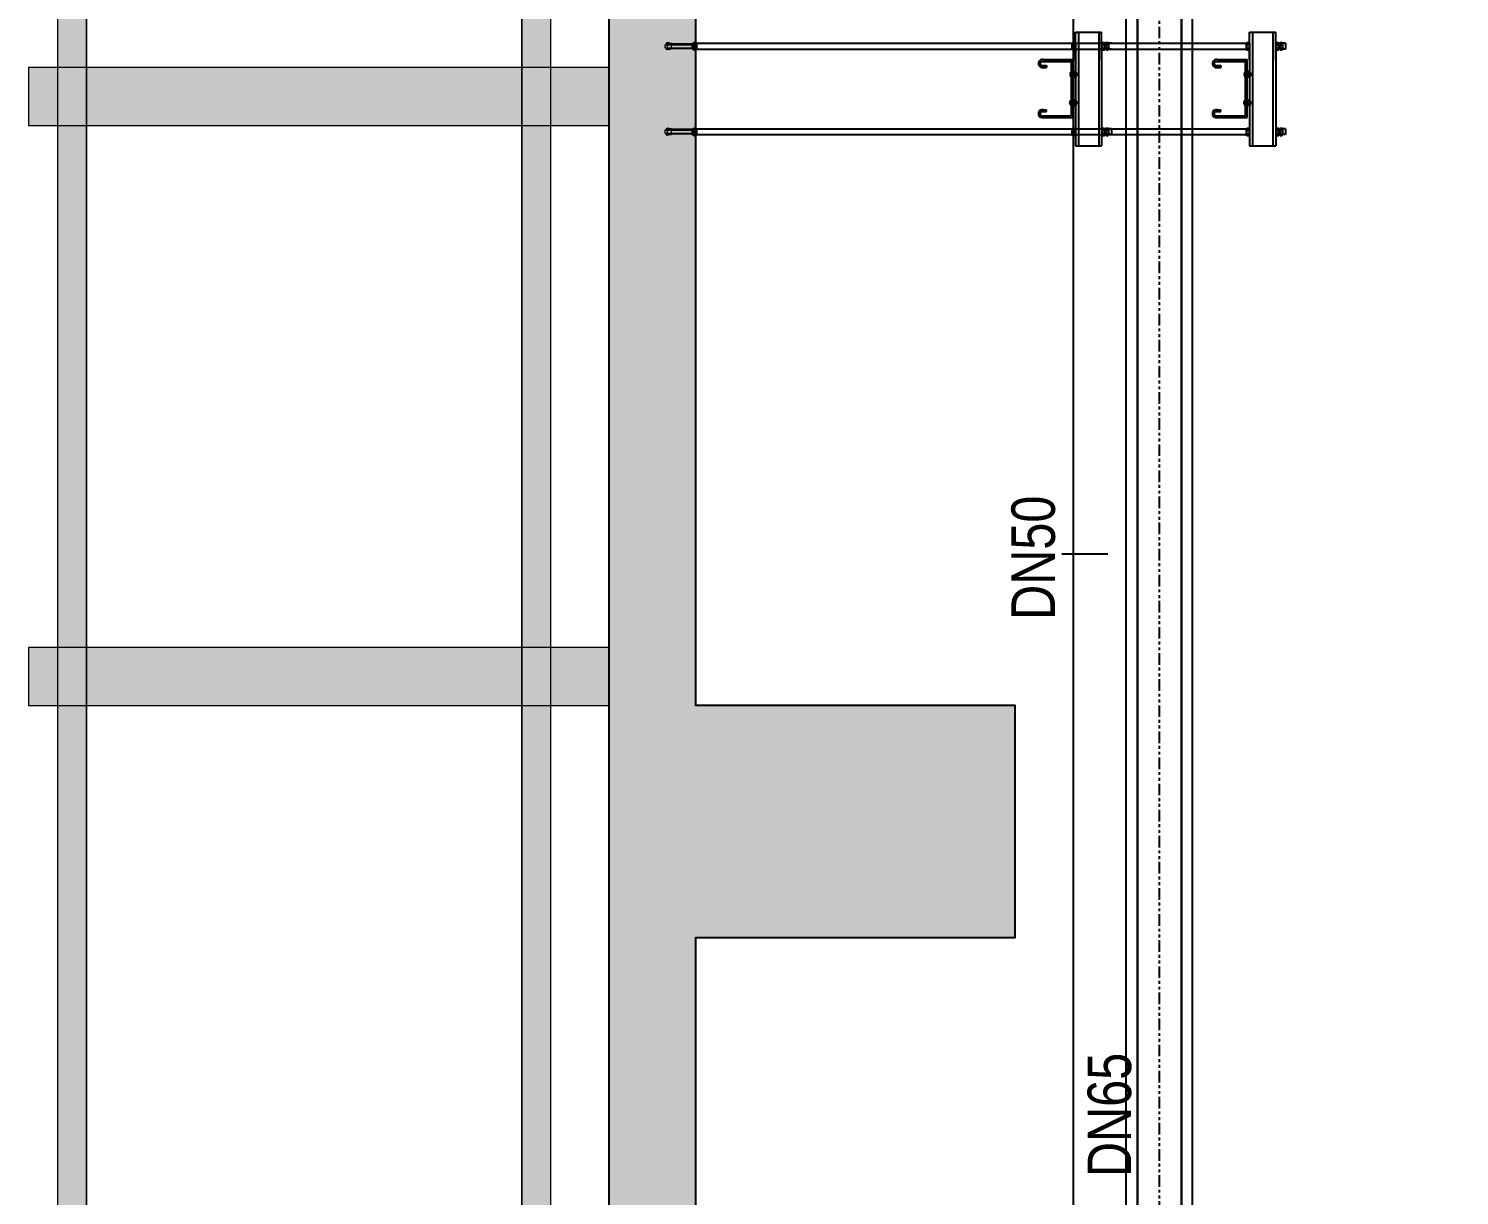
# Model space of a CAD drawing. Header units: millimetres. Extents: x -379292 to 1221486, y 92049 to 447512.
# Drawn here: x -30524 to -28059, y 218474 to 220486 of the extents above; entities that cross this region are included whole.
import ezdxf
from ezdxf.enums import TextEntityAlignment as Align

# ---------------------------------------------------------------- set-up
doc = ezdxf.new("R2010")
doc.units = ezdxf.units.MM
doc.linetypes.add('ACISOTGB', pattern=[9, 4, -1, 1, -1, 1, -1])
doc.linetypes.add('SOGUKSU1', pattern=[72, 60, -6, 0, -6])
for name, color, linetype in [('05_CONCRETE', 6, 'Continuous'), ('05_CONCRETE VIEW', 142, 'Continuous'), ('05_HATCH CONCRETE', 141, 'Continuous'), ('E-CT-TEXT', 7, 'Continuous'), ('M_YANGIN_SPR_ CAP', 7, 'Continuous'), ('OZD_TAVA', 50, 'Continuous')]:
    doc.layers.add(name, color=color, linetype=linetype)
for name, color, linetype, lineweight in [('05_VIEW 1', 8, 'Continuous', 9), ('1-MIMARI', 8, 'Continuous', 9), ('1-YANGIN BORUSU-3', 1, 'SOGUKSU1', 30), ('e_kesit_cizgisi', 7, 'Continuous', 9)]:
    doc.layers.add(name, color=color, linetype=linetype, lineweight=lineweight)
doc.styles.add('DOA.ARIAL', font='arial.ttf')

# ---------------------------------------------------------------- blocks, each defined once
blk = doc.blocks.new('202_KorkulukGorDikme')
at = {"ltscale": 25}
h = blk.add_hatch(color=253, dxfattribs=at)
h.dxf.hatch_style = 1
h.paths.add_polyline_path([(-50, 0), (-50, 1000), (50, 1000), (50, 0)])
at = {"color": 0, "linetype": 'ByBlock', "ltscale": 25}
blk.add_lwpolyline([(-50, 0), (-50, 1000), (50, 1000), (50, 0)], close=True, dxfattribs=at)
blk = doc.blocks.new('*U1080')
at = {"ltscale": 25}
h = blk.add_hatch(color=253, dxfattribs=at)
h.dxf.hatch_style = 1
h.paths.add_polyline_path([(100, 950), (9400, 950), (9400, 900), (100, 900)])
h = blk.add_hatch(color=253, dxfattribs=at)
h.dxf.hatch_style = 1
h.paths.add_polyline_path([(100, 150), (9400, 150), (9400, 100), (100, 100)])
at = {"color": 0, "linetype": 'ByBlock', "ltscale": 25}
for points in [[(100, 950), (9400, 950), (9400, 900), (100, 900)], [(100, 150), (9400, 150), (9400, 100), (100, 100)]]:
    blk.add_lwpolyline(points, close=True, dxfattribs=at)
at = {"color": 0}
blk.add_lwpolyline([(100, 900), (9400, 900), (9400, 150), (100, 150)], close=True, dxfattribs=at)
at = {"ltscale": 25}
for p in [(3750, 0), (4750, 0)]:
    blk.add_blockref('202_KorkulukGorDikme', p, dxfattribs=at)
blk = doc.blocks.new('A$C6a8db8d0')
at = {"layer": '05_HATCH CONCRETE', "ltscale": 25, "transparency": 33554671}
h = blk.add_hatch(dxfattribs=at)
h.set_pattern_fill('ANSI33', color=256, scale=1.5, angle=180)
h.set_pattern_definition([(225, (-8686.666, 32930.851), (6.735192, -6.735192), []), (225, (-8693.402, 32930.851), (6.735192, -6.735192), [4.7625, -2.38125])])
h.paths.add_polyline_path([(-8675, 790), (-8675, 420), (-8725, 420), (-8725, 370), (9165, 370), (9165, 420), (9115, 420), (9115, 810), (9095, 810), (9095, 790), (5815, 790), (5815, 810), (5795, 810), (5795, 790), (-1895, 790), (-1895, 710), (-1845, 710), (-1845, 775), (-1635, 775), (-1635, 720), (-1595, 720), (-1595, 775), (-1335, 775), (-1335, 720), (-1295, 720), (-1295, 775), (-1090, 775), (-1090, 710), (-1040, 710), (-1040, 775), (-835, 775), (-835, 720), (-795, 720), (-795, 775), (-535, 775), (-535, 720), (-495, 720), (-495, 775), (-290, 775), (-290, 710), (-240, 710), (-240, 775), (-35, 775), (-35, 720), (5, 720), (5, 775), (265, 775), (265, 720), (305, 720), (305, 775), (510, 775), (510, 710), (560, 710), (560, 775), (765, 775), (765, 720), (805, 720), (805, 775), (1065, 775), (1065, 720), (1105, 720), (1105, 775), (1310, 775), (1310, 710), (1360, 710), (1360, 775), (1565, 775), (1565, 720), (1605, 720), (1605, 775), (1865, 775), (1865, 720), (1905, 720), (1905, 775), (2110, 775), (2110, 710), (2160, 710), (2160, 775), (2365, 775), (2365, 720), (2405, 720), (2405, 775), (2665, 775), (2665, 720), (2705, 720), (2705, 775), (2910, 775), (2910, 710), (2960, 710), (2960, 775), (3165, 775), (3165, 720), (3205, 720), (3205, 775), (3465, 775), (3465, 720), (3505, 720), (3505, 775), (3710, 775), (3710, 710), (3760, 710), (3760, 775), (3965, 775), (3965, 720), (4005, 720), (4005, 775), (4265, 775), (4265, 720), (4305, 720), (4305, 775), (4510, 775), (4510, 710), (4560, 710), (4560, 775), (4765, 775), (4765, 720), (4805, 720), (4805, 775), (5065, 775), (5065, 720), (5105, 720), (5105, 775), (5310, 775), (5310, 710), (5360, 710), (5360, 775), (5540, 775), (5540, 720), (5580, 720), (5580, 775), (5760, 775), (5760, 710), (5810, 710), (5810, 775), (6110, 775), (6110, 710), (6160, 710), (6160, 775), (6365, 775), (6365, 720), (6405, 720), (6405, 775), (6665, 775), (6665, 720), (6705, 720), (6705, 775), (6910, 775), (6910, 710), (6960, 710), (6960, 775), (7165, 775), (7165, 720), (7205, 720), (7205, 775), (7465, 775), (7465, 720), (7505, 720), (7505, 775), (7710, 775), (7710, 710), (7760, 710), (7760, 775), (7965, 775), (7965, 720), (8005, 720), (8005, 775), (8265, 775), (8265, 720), (8305, 720), (8305, 775), (8510, 775), (8510, 710), (8560, 710), (8560, 775), (8790, 775), (8790, 720), (8830, 720), (8830, 775), (9085, 775), (9085, 420), (-8645, 420), (-8645, 775), (-8270, 775), (-8270, 710), (-8220, 710), (-8220, 775), (-8015, 775), (-8015, 720), (-7975, 720), (-7975, 775), (-7715, 775), (-7715, 720), (-7675, 720), (-7675, 775), (-7470, 775), (-7470, 710), (-7420, 710), (-7420, 775), (-7215, 775), (-7215, 720), (-7175, 720), (-7175, 775), (-6915, 775), (-6915, 720), (-6875, 720), (-6875, 775), (-6670, 775), (-6670, 710), (-6620, 710), (-6620, 775), (-6415, 775), (-6415, 720), (-6375, 720), (-6375, 775), (-6115, 775), (-6115, 720), (-6075, 720), (-6075, 775), (-5870, 775), (-5870, 710), (-5820, 710), (-5820, 775), (-5615, 775), (-5615, 720), (-5575, 720), (-5575, 775), (-5315, 775), (-5315, 720), (-5275, 720), (-5275, 775), (-5070, 775), (-5070, 710), (-5020, 710), (-5020, 775), (-4815, 775), (-4815, 720), (-4775, 720), (-4775, 775), (-4515, 775), (-4515, 720), (-4475, 720), (-4475, 775), (-4270, 775), (-4270, 710), (-4220, 710), (-4220, 775), (-4015, 775), (-4015, 720), (-3975, 720), (-3975, 775), (-3715, 775), (-3715, 720), (-3675, 720), (-3675, 775), (-3470, 775), (-3470, 710), (-3420, 710), (-3420, 775), (-3215, 775), (-3215, 720), (-3175, 720), (-3175, 775), (-2915, 775), (-2915, 720), (-2875, 720), (-2875, 775), (-2670, 775), (-2670, 710), (-2620, 710), (-2620, 775), (-2435, 775), (-2435, 720), (-2395, 720), (-2395, 775), (-2175, 775), (-2175, 720), (-2135, 720), (-2135, 775), (-1955, 775), (-1955, 710), (-1905, 710), (-1905, 790)])
at = {"layer": '05_CONCRETE'}
for points in [[(-8725, 370), (9165, 370), (9165, 420), (9115, 420), (9115, 810), (9095, 810), (9095, 790), (5815, 790), (5815, 810), (5795, 810), (5795, 790), (-1895, 790)], [(2405, 775), (2665, 775), (2665, 720), (2705, 720), (2705, 775), (2910, 775), (2910, 710), (2960, 710), (2960, 775), (3165, 775), (3165, 720), (3205, 720), (3205, 775), (3465, 775), (3465, 720), (3505, 720), (3505, 775), (3710, 775)]]:
    blk.add_lwpolyline(points, dxfattribs=at)
at = {"layer": '05_CONCRETE VIEW', "ltscale": 20, "flags": 128}
blk.add_lwpolyline([(3705, 710), (2965.33, 710)], dxfattribs=at)
at = {"layer": '05_VIEW 1', "ltscale": 25, "xscale": -0.1, "yscale": 0.1, "zscale": 0.1}
blk.add_blockref('*U1080', (3685, 790), dxfattribs=at)
blk = doc.blocks.new('smn')
for p, q in [((-0.8, 0.55), (-0.65, 0.64)), ((-0.8, 0.55), (-0.8, 0.09)), ((-0.8, 0.09), (-0.65, 0)), ((0.65, 0.64), (-0.65, 0.64)), ((0.65, 0), (-0.65, 0)), ((-0.4, 0.55), (-0.4, 0.09)), ((0.4, 0.55), (0.4, 0.09)), ((0.8, 0.55), (0.65, 0.64)), ((0.8, 0.09), (0.65, 0)), ((0.8, 0.55), (0.8, 0.09))]:
    blk.add_line(p, q)
for centre, radius, start, end in [((-0.65, 0.24), 0.404, 51.7868, 90), ((-0.65, 0.4), 0.404, 270, 308.2132), ((0, -0.33), 0.967, 65.5673, 114.4327), ((0, 0.97), 0.967, 245.5673, 294.4327), ((0.65, 0.24), 0.404, 90, 128.2132), ((0.65, 0.4), 0.404, 231.7868, 270)]:
    blk.add_arc(centre, radius, start, end)
blk = doc.blocks.new('A$C23387eba')
h = blk.add_hatch()
h.set_pattern_fill('ANSI31', color=241, scale=1500, style=0)
h.set_pattern_definition([(315, (-421266.87, 1258294.907), (10.60660172, 10.60660172), [])])
h.paths.add_polyline_path([(44, 395), (64, 506), (57, 516), (53, 516), (32, 396), (32, 68), (44, 68)])
h.paths.add_polyline_path([(-44, 68), (-32, 68), (-32, 396), (-53, 516), (-57, 516), (-64, 506), (-44, 395)])
h = blk.add_hatch()
h.set_pattern_fill('ANSI31', color=241, scale=1000, angle=90, style=0)
h.set_pattern_definition([(45, (-421266.87, 1258294.907), (-7.07106781, 7.07106781), [])])
edge = h.paths.add_edge_path()
edge.add_line((-26, 496), (-35, 496))
edge.add_ellipse((-35, 484), major_axis=(-8.49, 8.49), ratio=1, start_angle=-45, end_angle=55)
edge.add_line((-47, 482), (-41, 446))
edge.add_ellipse((-29, 448), major_axis=(8.49, 8.49), ratio=1, start_angle=145, end_angle=225)
edge.add_line((-29, 436), (-26, 436))
edge.add_line((-26, 436), (-26, 496))
edge = h.paths.add_edge_path()
edge.add_line((26, 496), (35, 496))
edge.add_ellipse((35, 484), major_axis=(8.49, 8.49), ratio=1, start_angle=305, end_angle=405, ccw=False)
edge.add_line((47, 482), (41, 446))
edge.add_ellipse((29, 448), major_axis=(-8.49, 8.49), ratio=1, start_angle=135, end_angle=215, ccw=False)
edge.add_line((29, 436), (26, 436))
edge.add_line((26, 436), (26, 496))
at = {"color": 241}
for p, q in [((-64, 506, 996), (-57, 516, 996)), ((-44, 395, 996), (-64, 506, 996)), ((-57, 516, 996), (-32, 516, 996)), ((-32, 396, 996), (-53, 516, 996)), ((-35, 496, 996), (35, 496, 996)), ((-32, 530, 996), (-26, 536, 996)), ((-32, 496, 996), (-32, 530, 996)), ((-32, 436, 996), (-32, 496, 996)), ((-26, 536, 996), (-26, 496, 996)), ((-26, 536, 996), (26, 536, 996)), ((-26, 496, 996), (-26, 436, 996)), ((-26, 496, 996), (-26, 436, 996)), ((32, 530, 996), (26, 536, 996)), ((26, 536, 996), (26, 496, 996)), ((26, 496, 996), (26, 436, 996)), ((32, 496, 996), (32, 530, 996)), ((32, 396, 996), (53, 516, 996)), ((32, 516, 996), (57, 516, 996)), ((32, 436, 996), (32, 496, 996)), ((44, 394, 996), (64, 506, 996)), ((64, 506, 996), (57, 516, 996)), ((-41, 446, 996), (-47, 482, 996)), ((-44, 68, 996), (-44, 395, 996)), ((-32, 68, 996), (-32, 436, 996)), ((29, 436, 996), (-29, 436, 996)), ((-26, 436, 996), (-26, 68, 996)), ((26, 436, 996), (26, 68, 996)), ((32, 68, 996), (32, 436, 996)), ((47, 482, 996), (41, 446, 996)), ((44, 68, 996), (44, 396, 996)), ((-26, 68, 996), (-44, 68, 996)), ((-26, 68, 996), (-44, 68, 996)), ((44, 68, 996), (26, 68, 996)), ((44, 68, 996), (26, 68, 996))]:
    blk.add_line(p, q, dxfattribs=at)
at = {"color": 241, "extrusion": (0, 0, -1)}
for centre, major_axis, start_param, end_param in [((-35, 484, 996), (-8.49, 8.49), 5.323254, 7.068583), ((35, 484, 996), (8.49, 8.49), -0.785399, 0.95993), ((-29, 448, 996), (-8.49, 8.49), 3.92699, 5.323254), ((29, 448, 996), (-8.49, 8.49), 2.530727, 3.92699)]:
    blk.add_ellipse(centre, major_axis=major_axis, ratio=1, start_param=start_param, end_param=end_param, dxfattribs=at)
at = {"layer": 'E-CT-TEXT'}
for p, q in [((-52, 64), (52, 64)), ((-52, 64), (-52, 56)), ((-52, 56), (52, 56)), ((52, 64), (52, 56))]:
    blk.add_line(p, q, dxfattribs=at)
at = {"layer": 'E-CT-TEXT', "xscale": 80, "yscale": 80, "zscale": 80}
blk.add_blockref('smn', (0, 0), dxfattribs=at)
blk = doc.blocks.new('cıvata -pul')
for p, q in [((52, 59), (-52, 59)), ((-52, 59), (-52, 54)), ((52, 54), (-52, 54)), ((52, 59), (52, 54))]:
    blk.add_line(p, q)
at = {"xscale": 80, "yscale": 80, "zscale": 80}
blk.add_blockref('smn', (0, 0), dxfattribs=at)
blk = doc.blocks.new('CIVATA')
for p, q in [((-21.5, 0.1, -5674.6), (-20.1, 0.1, -5674.6)), ((-20.1, 0.1, -5674.6), (-20.1, -0.1, -5674.6)), ((-18.9, 5.9, -5674.6), (-18.5, 5.9, -5674.6)), ((-18.5, 5.9, -5674.6), (-18.5, -5.9, -5674.6)), ((-18.5, 3, -5674.6), (-7, 3, -5674.6)), ((-18.5, 3, -5674.6), (-16.7, 1.9, -1418.7)), ((-16.7, 1.9, -1418.7), (-16.7, -1.9, -1418.7)), ((-15.6, -6.7, -5674.6), (-15.6, 6.7, -5674.6)), ((-15.6, 6.7, -5674.6), (-14.9, 6.7, -5674.6)), ((-14.9, 6.7, -5674.6), (-14.9, -4.9, -5674.6)), ((-14.2, 6, -5674.6), (-14.9, 4.9, -5674.6)), ((-10.7, 6, -5674.6), (-14.2, 6, -5674.6)), ((-10.7, 3, -5674.6), (-14.2, 3, -5674.6)), ((-10.7, 6, -5674.6), (-10.1, 4.9, -5674.6)), ((-10.1, 4.9, -5674.6), (-10.1, -4.9, -5674.6)), ((-7, 3, -1418.7), (-7, -3, -1418.7)), ((-21.5, -0.1, -5674.6), (-20.1, -0.1, -5674.6)), ((-18.5, -5.9, -5674.6), (-18.9, -5.9, -5674.6)), ((-18.5, -3, -5674.6), (-16.7, -1.9, -1418.7)), ((-18.5, -3, -5674.6), (-7, -3, -5674.6)), ((-15.6, -6.7, -5674.6), (-14.9, -6.7, -5674.6)), ((-14.9, -4.6, -5674.6), (-14.9, -6.7, -5674.6)), ((-14.2, -6, -5674.6), (-14.9, -4.9, -5674.6)), ((-10.7, -3, -5674.6), (-14.2, -3, -5674.6)), ((-10.7, -6, -5674.6), (-14.2, -6, -5674.6)), ((-10.7, -6, -5674.6), (-10.1, -4.9, -5674.6))]:
    blk.add_line(p, q)
for centre, radius, start, end in [((-14.4, 0.3, -5674.6), 7.17, 129.5671, 181.6775), ((-11.8, 4.9, -5674.6), 3.03, 180, 218.2132), ((-7.6, 0, -5674.6), 7.25, 155.5673, 204.4327), ((-13.1, 4.9, -5674.6), 3.03, 321.7868, 0), ((-17.3, 0, -5674.6), 7.25, 335.5673, 24.4327), ((-14.4, -0.3, -5674.6), 7.17, 178.3225, 230.4329), ((-11.8, -4.9, -5674.6), 3.03, 141.7868, 180), ((-13.1, -4.9, -5674.6), 3.03, 0, 38.2132)]:
    blk.add_arc(centre, radius, start, end)
blk = doc.blocks.new('*U1106')
at = {"layer": 'e_kesit_cizgisi', "ltscale": 25}
for p, q in [((-0.51, -21.82), (0.51, -21.82)), ((14.23, -21.82, -0.66), (15.25, -21.82, -0.66))]:
    blk.add_line(p, q, dxfattribs=at)
at = {"layer": 'OZD_TAVA', "color": 31, "true_color": 0xfecc66}
for p, q in [((-0.51, -21.82), (-0.51, -116.54, -0.23)), ((0.51, -21.82), (0.51, -116.54, -0.23)), ((14.23, -21.82, -0.68), (14.23, -86.62, -0.52)), ((15.25, -21.82, -0.68), (15.25, -86.62, -0.52)), ((14.23, -87.13, -0.51), (14.23, -91.74, -0.51)), ((15.25, -87.13, -0.51), (15.25, -91.74, -0.51)), ((-0.51, -93.36, -0.22), (-0.51, -92.85, -0.22)), ((0.51, -93.35, -0.22), (-0.51, -93.35, -0.22)), ((0.51, -93.36, -0.22), (0.51, -92.85, -0.22)), ((14.23, -92.24, -0.5), (14.23, -92.35, -0.5)), ((14.23, -92.85, -0.5), (14.23, -116.54, -0.46)), ((14.23, -93.36, -0.46), (14.23, -92.85, -0.46)), ((15.25, -92.24, -0.5), (15.25, -92.35, -0.5)), ((15.25, -92.85, -0.5), (15.25, -116.54, -0.46)), ((15.25, -93.36, -0.46), (15.25, -92.85, -0.46)), ((-0.51, -123.36, -0.22), (-0.51, -122.85, -0.22)), ((0.51, -123.36, -0.22), (0.51, -122.85, -0.22)), ((14.23, -123.36, -0.46), (14.23, -122.85, -0.46)), ((15.25, -123.36, -0.46), (15.25, -122.85, -0.46)), ((0.51, -123.35, -0.22), (-0.51, -123.35, -0.22)), ((15.25, -123.35, -0.46), (14.23, -123.35, -0.46))]:
    blk.add_line(p, q, dxfattribs=at)
at = {"layer": 'OZD_TAVA', "color": 112}
for p, q in [((2.73, -81.34, -0.22), (2.73, -86.45, -0.22)), ((3.48, -81.34, -0.22), (3.48, -82.18, -0.22)), ((11.39, -81.34, -0.22), (11.39, -82.18, -0.22)), ((12.13, -81.34, -0.22), (12.13, -86.45, -0.22)), ((2.43, -81.56, -0.22), (2.43, -86.75, -0.22)), ((3.48, -82.18, -0.22), (3.78, -82.18, -0.22)), ((3.78, -81.56, -0.22), (3.78, -82.18, -0.22)), ((11.09, -81.56, -0.22), (11.09, -82.18, -0.22)), ((11.39, -82.18, -0.22), (11.09, -82.18, -0.22)), ((12.43, -81.56, -0.22), (12.43, -86.75, -0.22)), ((2.43, -86.75, -0.22), (12.44, -86.75, -0.46)), ((2.73, -86.45, -0.22), (12.15, -86.45, -0.46))]:
    blk.add_line(p, q, dxfattribs=at)
at = {"layer": 'OZD_TAVA', "color": 252}
for p, q in [((-2.42, -87.15, -0.46), (-2.42, -91.65, -0.46)), ((2.42, -87.15, -0.46), (-2.42, -87.15, -0.46)), ((17.16, -87.65, -0.46), (-2.42, -87.65, -0.46)), ((3.49, -87.15, -0.46), (0.33, -87.15, -0.46)), ((11.37, -87.15, -0.46), (3.49, -87.15, -0.46)), ((14.94, -87.15, -0.46), (11.37, -87.15, -0.46)), ((12.32, -87.15, -0.46), (17.16, -87.15, -0.46)), ((17.16, -87.15, -0.46), (17.16, -91.65, -0.46)), ((17.16, -87.15, -0.46), (17.16, -91.65, -0.46)), ((17.16, -91.15, -0.46), (-2.42, -91.15, -0.46)), ((2.42, -91.65, -0.46), (-2.42, -91.65, -0.46)), ((14.94, -91.65, -0.94), (0.81, -91.65, -0.46)), ((12.32, -91.65, -0.46), (17.16, -91.65, -0.46)), ((-2.42, -117.15, -0.46), (-2.42, -121.65, -0.46)), ((2.42, -117.15, -0.46), (-2.42, -117.15, -0.46)), ((17.16, -117.65, -0.46), (-2.42, -117.65, -0.46)), ((3.49, -117.15, -0.46), (0.33, -117.15, -0.46)), ((11.37, -117.15, -0.46), (3.49, -117.15, -0.46)), ((14.94, -117.15, -0.46), (11.37, -117.15, -0.46)), ((12.32, -117.15, -0.46), (17.16, -117.15, -0.46)), ((17.16, -117.15, -0.46), (17.16, -121.65, -0.46)), ((17.16, -117.15, -0.46), (17.16, -121.65, -0.46)), ((17.16, -121.15, -0.46), (-2.42, -121.15, -0.46)), ((2.42, -121.65, -0.46), (-2.42, -121.65, -0.46)), ((14.94, -121.65, -0.94), (0.81, -121.65, -0.46)), ((12.32, -121.65, -0.46), (17.16, -121.65, -0.46))]:
    blk.add_line(p, q, dxfattribs=at)
at = {"layer": 'OZD_TAVA', "color": 3}
for p, q in [((2.43, -111.56, -0.22), (2.43, -116.75, -0.22)), ((2.73, -111.34, -0.22), (2.73, -116.45, -0.22)), ((3.48, -111.34, -0.22), (3.48, -112.18, -0.22)), ((3.48, -112.18, -0.22), (3.78, -112.18, -0.22)), ((3.78, -111.56, -0.22), (3.78, -112.18, -0.22)), ((11.09, -111.56, -0.22), (11.09, -112.18, -0.22)), ((11.39, -112.18, -0.22), (11.09, -112.18, -0.22)), ((11.39, -111.34, -0.22), (11.39, -112.18, -0.22)), ((12.13, -111.34, -0.22), (12.13, -116.45, -0.22)), ((12.43, -111.56, -0.22), (12.43, -116.75, -0.22)), ((2.43, -116.75, -0.22), (12.44, -116.75, -0.46)), ((2.73, -116.45, -0.22), (12.15, -116.45, -0.46))]:
    blk.add_line(p, q, dxfattribs=at)
at = {"layer": 'OZD_TAVA', "color": 112}
for centre, radius, start, end in [((3.11, -81.44, -0.22), 0.684, 349.6444, 190.3556), ((3.11, -81.44, -0.22), 0.385, 13.8185, 166.1815), ((11.76, -81.44, -0.22), 0.684, 349.6444, 190.3556), ((11.76, -81.44, -0.22), 0.385, 13.8185, 166.1815)]:
    blk.add_arc(centre, radius, start, end, dxfattribs=at)
at = {"layer": 'OZD_TAVA', "color": 3}
for centre, radius, start, end in [((3.11, -111.44, -0.22), 0.684, 349.6444, 190.3556), ((11.76, -111.44, -0.22), 0.684, 349.6444, 190.3556), ((3.11, -111.44, -0.22), 0.385, 13.8185, 166.1815), ((11.76, -111.44, -0.22), 0.385, 13.8185, 166.1815)]:
    blk.add_arc(centre, radius, start, end, dxfattribs=at)
at = {"layer": 'E-CT-TEXT', "yscale": 0.08000000000000028}
for p, xscale, zscale, rotation in [((4.98, -87.93, 453.72), -0.08000000000000028, 0.08000000000000003, 90), ((9.89, -87.93, 453.72), 0.08000000000000028, 0.08000000000000028, 270), ((4.98, -117.93, 453.72), -0.08000000000000028, 0.08000000000000003, 90), ((9.89, -117.93, 453.72), 0.08000000000000028, 0.08000000000000028, 270)]:
    blk.add_blockref('CIVATA', p, dxfattribs=dict(at, xscale=xscale, zscale=zscale, rotation=rotation))
at = {"layer": 'E-CT-TEXT', "xscale": 0.009855724012972203, "yscale": 0.009855724012972203, "zscale": 0.009855724012972203}
for p in [(0, -87.13, -0.22), (14.74, -87.13, -0.45), (0, -92.24, -0.22), (0, -92.85, -0.22), (14.74, -92.24, -0.46), (14.74, -92.85, -0.46), (0, -117.13, -0.22), (14.74, -117.13, -0.45), (0, -122.24, -0.22), (0, -122.85, -0.22), (14.74, -122.24, -0.46), (14.74, -122.85, -0.46)]:
    blk.add_blockref('cıvata -pul', p, dxfattribs=at)
at = {"layer": 'e_kesit_cizgisi', "ltscale": 25, "xscale": 0.01, "yscale": 0.01, "zscale": 0.01}
for p in [(-0.01, -21.82), (14.73, -21.82, -0.66)]:
    blk.add_blockref('A$C23387eba', p, dxfattribs=at)

msp = doc.modelspace()

# ---------------------------------------------------------------- block references
at = {"layer": '1-MIMARI', "ltscale": 25, "xscale": 10, "yscale": 10, "zscale": 10, "rotation": 90}
msp.add_blockref('A$C6a8db8d0', (-21624.5, 187268.8), dxfattribs=at)

# ---------------------------------------------------------------- next in the draw order: linework, layer by layer
at = {"color": 134, "linetype": 'ACISOTGB', "ltscale": 5}
msp.add_line((-28575.8, 151798.9), (-28575.8, 272540.3), dxfattribs=at)
at = {"color": 3, "ltscale": 25}
for p, q in [((-28633, 199843.2), (-28633, 244719.5)), ((-28518.7, 199843.2), (-28518.7, 244719.5))]:
    msp.add_line(p, q, dxfattribs=at)
at = {"layer": '1-YANGIN BORUSU-3', "linetype": 'ByBlock', "ltscale": 25}
for p, q in [((-28613.9, 272261.8), (-28613.9, 154309.2)), ((-28537.8, 272261.8), (-28537.8, 154309.2))]:
    msp.add_line(p, q, dxfattribs=at)
at = {"layer": 'M_YANGIN_SPR_ CAP', "ltscale": 0.01}
msp.add_line((-28743.8, 219580.4, 0), (-28664.5, 219580.4, 0), dxfattribs=at)

# ---------------------------------------------------------------- next in the draw order: block references
at = {"layer": 'e_kesit_cizgisi', "xscale": 10, "yscale": 10, "zscale": 10, "rotation": 90}
msp.add_blockref('*U1106', (-29592, 220307.9, 7), dxfattribs=at)

# ---------------------------------------------------------------- next in the draw order: texts
at = {"layer": 'M_YANGIN_SPR_ CAP', "ltscale": 0.01, "style": 'DOA.ARIAL', "width": 0.8}
for s, p in [('DN50', (-28830.9, 219573.4, -155276.6)), ('DN65', (-28699.6, 218612.8, -155274.2))]:
    msp.add_text(s, height=75, rotation=90, dxfattribs=at).set_placement(p, align=Align.TOP_CENTER)

doc.saveas('drawing.dxf')
